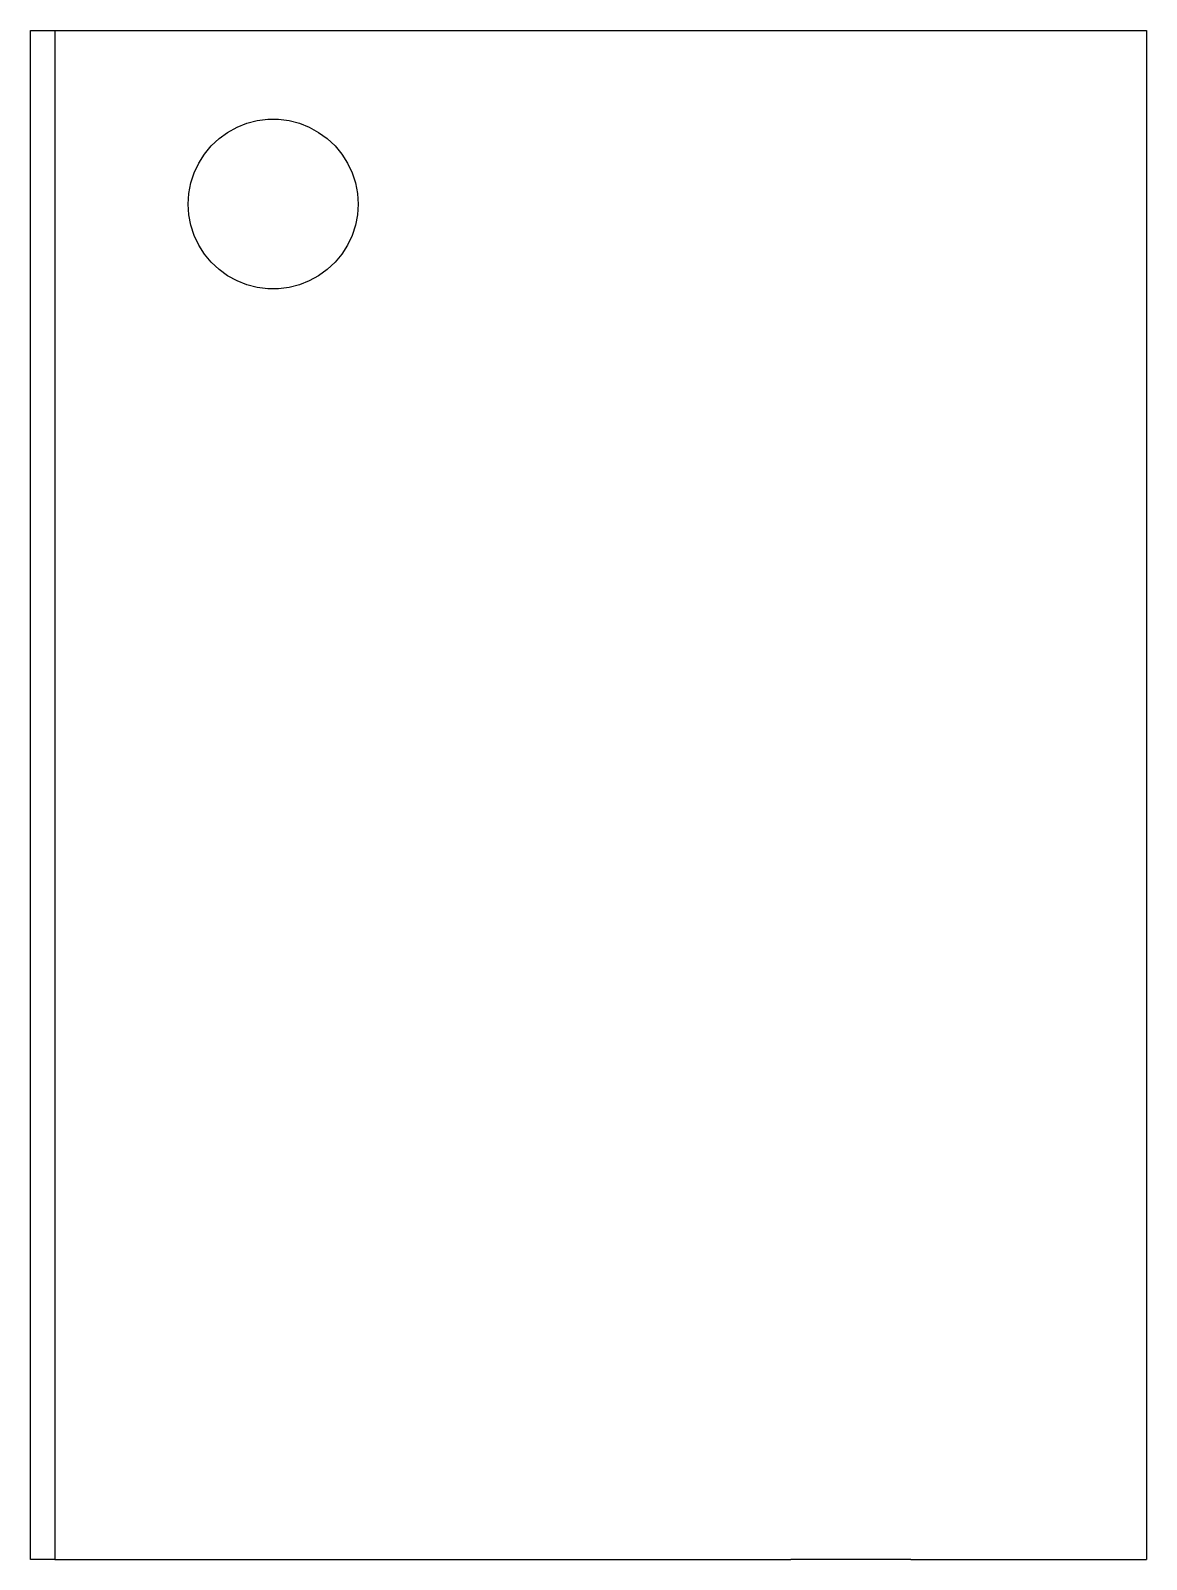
# Model space of a CAD drawing. Header units: metres. Extents: x 0 to 46, y 0 to 63.
import ezdxf

# ---------------------------------------------------------------- set-up
doc = ezdxf.new("R2010")
doc.units = ezdxf.units.M

msp = doc.modelspace()

# ---------------------------------------------------------------- linework, layer by layer
for points in [[(0, 0), (0, 1.26), (0, 2.52), (0, 3.78), (0, 5.04), (0, 6.3), (0, 7.56), (0, 8.82), (0, 10.08), (0, 11.34), (0, 12.6), (0, 13.86), (0, 15.12), (0, 16.38), (0, 17.64), (0, 18.9), (0, 20.16), (0, 21.42), (0, 22.68), (0, 23.94), (0, 25.2), (0, 26.46), (0, 27.72), (0, 28.98), (0, 30.24), (0, 31.5), (0, 32.76), (0, 34.02), (0, 35.28), (0, 36.54), (0, 37.8), (0, 39.06), (0, 40.32), (0, 41.58), (0, 42.84), (0, 44.1), (0, 45.36), (0, 46.62), (0, 47.88), (0, 49.14), (0, 50.4), (0, 51.66), (0, 52.92), (0, 54.18), (0, 55.44), (0, 56.7), (0, 57.96), (0, 59.22), (0, 60.48), (0, 61.74), (0, 63)], [(0, 63), (0.02, 63), (0.04, 63), (0.06, 63), (0.08, 63), (0.1, 63), (0.12, 63), (0.14, 63), (0.16, 63), (0.18, 63), (0.2, 63), (0.22, 63), (0.24, 63), (0.26, 63), (0.28, 63), (0.3, 63), (0.32, 63), (0.34, 63), (0.36, 63), (0.38, 63), (0.4, 63), (0.42, 63), (0.44, 63), (0.46, 63), (0.48, 63), (0.5, 63), (0.52, 63), (0.54, 63), (0.56, 63), (0.58, 63), (0.6, 63), (0.62, 63), (0.64, 63), (0.66, 63), (0.68, 63), (0.7, 63), (0.72, 63), (0.74, 63), (0.76, 63), (0.78, 63), (0.8, 63), (0.82, 63), (0.84, 63), (0.86, 63), (0.88, 63), (0.9, 63), (0.92, 63), (0.94, 63), (0.96, 63), (0.98, 63), (1, 63)], [(1, 63), (1.607, 63), (2.214, 63), (2.82, 63), (3.427, 63), (4.034, 63), (4.641, 63), (5.248, 63), (5.854, 63), (6.461, 63), (7.068, 63), (7.675, 63), (8.282, 63), (8.888, 63), (9.495, 63), (10.102, 63), (10.709, 63), (11.316, 63), (11.922, 63), (12.529, 63), (13.136, 63), (13.743, 63), (14.349, 63), (14.956, 63), (15.563, 63), (16.17, 63), (16.777, 63), (17.383, 63), (17.99, 63), (18.597, 63), (19.204, 63), (19.811, 63), (20.417, 63), (21.024, 63), (21.631, 63), (22.238, 63), (22.845, 63), (23.451, 63), (24.058, 63), (24.665, 63), (25.272, 63), (25.879, 63), (26.485, 63), (27.092, 63), (27.699, 63), (28.306, 63), (28.913, 63), (29.519, 63), (30.126, 63), (30.733, 63), (31.34, 63)], [(1, 63), (1, 61.74), (1, 60.48), (1, 59.22), (1, 57.96), (1, 56.7), (1, 55.44), (1, 54.18), (1, 52.92), (1, 51.66), (1, 50.4), (1, 49.14), (1, 47.88), (1, 46.62), (1, 45.36), (1, 44.1), (1, 42.84), (1, 41.58), (1, 40.32), (1, 39.06), (1, 37.8), (1, 36.54), (1, 35.28), (1, 34.02), (1, 32.76), (1, 31.5), (1, 30.24), (1, 28.98), (1, 27.72), (1, 26.46), (1, 25.2), (1, 23.94), (1, 22.68), (1, 21.42), (1, 20.16), (1, 18.9), (1, 17.64), (1, 16.38), (1, 15.12), (1, 13.86), (1, 12.6), (1, 11.34), (1, 10.08), (1, 8.82), (1, 7.56), (1, 6.3), (1, 5.04), (1, 3.78), (1, 2.52), (1, 1.26), (1, 0)], [(31.34, 63), (31.446, 63), (31.553, 63), (31.66, 63), (31.766, 63), (31.873, 63), (31.979, 63), (32.086, 63), (32.192, 63), (32.298, 63), (32.404, 63), (32.509, 63), (32.614, 63), (32.72, 63), (32.825, 63), (32.929, 63), (33.034, 63), (33.138, 63), (33.242, 63), (33.345, 63), (33.448, 63), (33.551, 63), (33.653, 63), (33.755, 63), (33.857, 63), (33.958, 63), (34.058, 63), (34.158, 63), (34.258, 63), (34.357, 63), (34.455, 63), (34.554, 63), (34.652, 63), (34.748, 63), (34.844, 63), (34.94, 63), (35.035, 63), (35.129, 63), (35.222, 63), (35.316, 63), (35.408, 63), (35.499, 63), (35.59, 63), (35.681, 63), (35.769, 63), (35.857, 63), (35.946, 63), (36.032, 63), (36.118, 63), (36.203, 63), (36.288, 63)], [(36.288, 63), (36.512, 63), (36.735, 63), (36.958, 63), (37.191, 63), (37.435, 63), (37.679, 63), (37.923, 63), (38.18, 63), (38.438, 63), (38.697, 63), (38.958, 63), (39.225, 63), (39.492, 63), (39.758, 63), (40.026, 63), (40.294, 63), (40.562, 63), (40.829, 63), (41.091, 63), (41.353, 63), (41.615, 63), (41.871, 63), (42.12, 63), (42.37, 63), (42.62, 63), (42.851, 63), (43.083, 63), (43.314, 63), (43.534, 63), (43.741, 63), (43.948, 63), (44.154, 63), (44.335, 63), (44.512, 63), (44.689, 63), (44.856, 63), (44.998, 63), (45.14, 63), (45.283, 63), (45.398, 63), (45.502, 63), (45.607, 63), (45.705, 63), (45.769, 63), (45.833, 63), (45.896, 63), (45.936, 63), (45.957, 63), (45.979, 63), (46, 63)], [(46, 63), (46, 61.74), (46, 60.48), (46, 59.22), (46, 57.96), (46, 56.7), (46, 55.44), (46, 54.18), (46, 52.92), (46, 51.66), (46, 50.4), (46, 49.14), (46, 47.88), (46, 46.62), (46, 45.36), (46, 44.1), (46, 42.84), (46, 41.58), (46, 40.32), (46, 39.06), (46, 37.8), (46, 36.54), (46, 35.28), (46, 34.02), (46, 32.76), (46, 31.5), (46, 30.24), (46, 28.98), (46, 27.72), (46, 26.46), (46, 25.2), (46, 23.94), (46, 22.68), (46, 21.42), (46, 20.16), (46, 18.9), (46, 17.64), (46, 16.38), (46, 15.12), (46, 13.86), (46, 12.6), (46, 11.34), (46, 10.08), (46, 8.82), (46, 7.56), (46, 6.3), (46, 5.04), (46, 3.78), (46, 2.52), (46, 1.26), (46, 0)], [(6.5, 55.85), (6.528, 56.289), (6.61, 56.72), (6.746, 57.138), (6.933, 57.536), (7.168, 57.907), (7.449, 58.246), (7.769, 58.547), (8.125, 58.805), (8.51, 59.017), (8.918, 59.179), (9.344, 59.288), (9.78, 59.343), (10.22, 59.343), (10.656, 59.288), (11.082, 59.179), (11.49, 59.017), (11.875, 58.805), (12.231, 58.547), (12.551, 58.246), (12.832, 57.907), (13.067, 57.536), (13.254, 57.138), (13.39, 56.72), (13.472, 56.289), (13.5, 55.85), (13.472, 55.411), (13.39, 54.98), (13.254, 54.562), (13.067, 54.164), (12.832, 53.793), (12.551, 53.454), (12.231, 53.153), (11.875, 52.895), (11.49, 52.683), (11.082, 52.521), (10.656, 52.412), (10.22, 52.357), (9.78, 52.357), (9.344, 52.412), (8.918, 52.521), (8.51, 52.683), (8.125, 52.895), (7.769, 53.153), (7.449, 53.454), (7.168, 53.793), (6.933, 54.164), (6.746, 54.562), (6.61, 54.98), (6.528, 55.411), (6.5, 55.85)], [(1, 0), (0.98, 0), (0.96, 0), (0.94, 0), (0.92, 0), (0.9, 0), (0.88, 0), (0.86, 0), (0.84, 0), (0.82, 0), (0.8, 0), (0.78, 0), (0.76, 0), (0.74, 0), (0.72, 0), (0.7, 0), (0.68, 0), (0.66, 0), (0.64, 0), (0.62, 0), (0.6, 0), (0.58, 0), (0.56, 0), (0.54, 0), (0.52, 0), (0.5, 0), (0.48, 0), (0.46, 0), (0.44, 0), (0.42, 0), (0.4, 0), (0.38, 0), (0.36, 0), (0.34, 0), (0.32, 0), (0.3, 0), (0.28, 0), (0.26, 0), (0.24, 0), (0.22, 0), (0.2, 0), (0.18, 0), (0.16, 0), (0.14, 0), (0.12, 0), (0.1, 0), (0.08, 0), (0.06, 0), (0.04, 0), (0.02, 0), (0, 0)], [(1, 0), (1.607, 0), (2.214, 0), (2.82, 0), (3.427, 0), (4.034, 0), (4.641, 0), (5.248, 0), (5.854, 0), (6.461, 0), (7.068, 0), (7.675, 0), (8.282, 0), (8.888, 0), (9.495, 0), (10.102, 0), (10.709, 0), (11.316, 0), (11.922, 0), (12.529, 0), (13.136, 0), (13.743, 0), (14.349, 0), (14.956, 0), (15.563, 0), (16.17, 0), (16.777, 0), (17.383, 0), (17.99, 0), (18.597, 0), (19.204, 0), (19.811, 0), (20.417, 0), (21.024, 0), (21.631, 0), (22.238, 0), (22.845, 0), (23.451, 0), (24.058, 0), (24.665, 0), (25.272, 0), (25.879, 0), (26.485, 0), (27.092, 0), (27.699, 0), (28.306, 0), (28.913, 0), (29.519, 0), (30.126, 0), (30.733, 0), (31.34, 0)], [(36.288, 0), (36.203, 0), (36.118, 0), (36.032, 0), (35.946, 0), (35.857, 0), (35.769, 0), (35.681, 0), (35.59, 0), (35.499, 0), (35.408, 0), (35.316, 0), (35.222, 0), (35.129, 0), (35.035, 0), (34.94, 0), (34.844, 0), (34.748, 0), (34.652, 0), (34.554, 0), (34.455, 0), (34.357, 0), (34.258, 0), (34.158, 0), (34.058, 0), (33.958, 0), (33.857, 0), (33.755, 0), (33.653, 0), (33.551, 0), (33.448, 0), (33.345, 0), (33.242, 0), (33.138, 0), (33.034, 0), (32.929, 0), (32.825, 0), (32.72, 0), (32.614, 0), (32.509, 0), (32.404, 0), (32.298, 0), (32.192, 0), (32.086, 0), (31.979, 0), (31.873, 0), (31.766, 0), (31.66, 0), (31.553, 0), (31.446, 0), (31.34, 0)], [(36.288, 0), (36.512, 0), (36.735, 0), (36.958, 0), (37.191, 0), (37.435, 0), (37.679, 0), (37.923, 0), (38.18, 0), (38.438, 0), (38.697, 0), (38.958, 0), (39.225, 0), (39.492, 0), (39.758, 0), (40.026, 0), (40.294, 0), (40.562, 0), (40.829, 0), (41.091, 0), (41.353, 0), (41.615, 0), (41.871, 0), (42.12, 0), (42.37, 0), (42.62, 0), (42.851, 0), (43.083, 0), (43.314, 0), (43.534, 0), (43.741, 0), (43.948, 0), (44.154, 0), (44.335, 0), (44.512, 0), (44.689, 0), (44.856, 0), (44.998, 0), (45.14, 0), (45.283, 0), (45.398, 0), (45.502, 0), (45.607, 0), (45.705, 0), (45.769, 0), (45.833, 0), (45.896, 0), (45.936, 0), (45.957, 0), (45.979, 0), (46, 0)]]:
    msp.add_lwpolyline(points)

doc.saveas('drawing.dxf')
